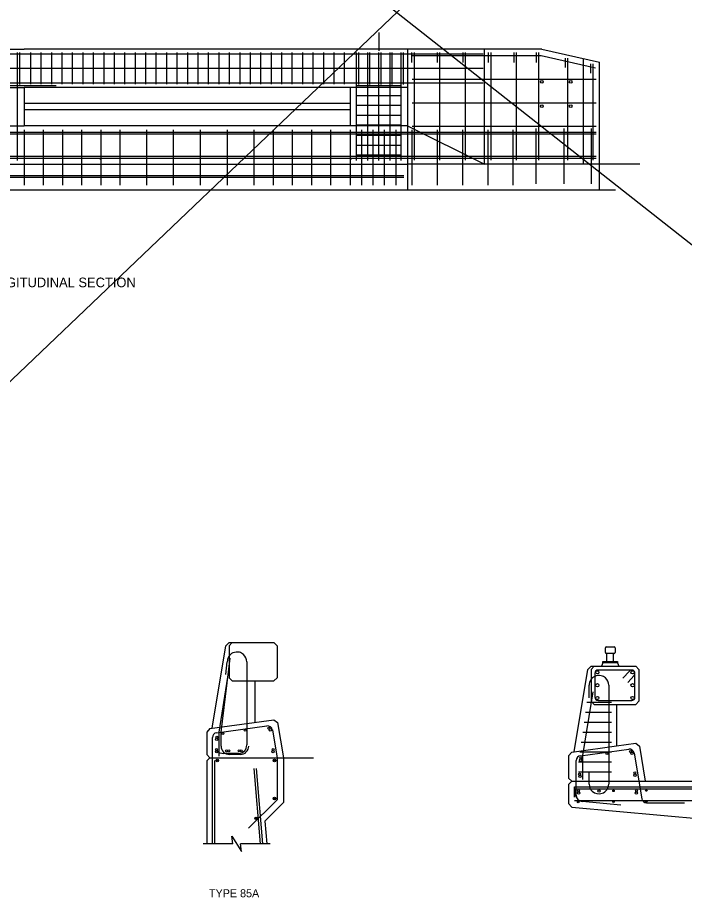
# Model space of a CAD drawing. Extents: x 25576 to 25873, y -3191 to -3046.
# Drawn here: x 25836.45 to 25853.83, y -3101.66 to -3078.73 of the extents above; entities that cross this region are included whole.
import ezdxf

# ---------------------------------------------------------------- set-up
doc = ezdxf.new("R2010")
doc.units = 0
for name, color, linetype in [('60 Nongeo Data', 7, 'Continuous'), ('border_NO-PLOT', 7, 'Continuous'), ('str_Center-Line-A', 7, 'Continuous'), ('str_Concrete-A', 7, 'Continuous'), ('str_Grades-A', 7, 'Continuous'), ('str_Reinforcement-A', 7, 'Continuous'), ('str_Reinforcement-B', 7, 'Continuous'), ('str_Reinforcement-C', 7, 'Continuous'), ('str_Reinforcement-D', 7, 'Continuous'), ('str_Reinforcement-E', 7, 'Continuous'), ('str_Reinforcement-F', 7, 'Continuous'), ('str_Reinforcement-G', 7, 'Continuous'), ('str_Reinforcement-H', 7, 'Continuous'), ('str_Reinforcement-I', 7, 'Continuous'), ('str_Reinforcement-J', 7, 'Continuous'), ('str_Reinforcement-K', 7, 'Continuous'), ('str_Reinforcement-L', 7, 'Continuous'), ('str_Reinforcement-M', 7, 'Continuous'), ('str_Reinforcement-N', 7, 'Continuous'), ('str_Reinforcement-O', 7, 'Continuous'), ('str_Structural-Steel-A', 7, 'Continuous')]:
    doc.layers.add(name, color=color, linetype=linetype)

msp = doc.modelspace()

# ---------------------------------------------------------------- linework, layer by layer
at = {"layer": '60 Nongeo Data'}
for p, q in [((25816.605, -3055.172), (25872.954, -3099.559)), ((25870.601, -3055.433), (25823.665, -3100.214))]:
    msp.add_line(p, q, dxfattribs=at)
at = {"layer": 'str_Center-Line-A'}
msp.add_line((25845.864, -3079.11), (25845.864, -3079.593), dxfattribs=at)
at = {"layer": 'str_Concrete-A'}
for p, q in [((25825.114, -3079.549), (25836.614, -3079.549)), ((25850.111, -3079.549), (25836.614, -3079.549)), ((25846.614, -3079.549), (25846.614, -3083.216)), ((25848.614, -3082.549), (25848.614, -3079.549)), ((25850.111, -3079.549), (25851.614, -3079.883)), ((25846.614, -3079.632), (25846.614, -3079.632)), ((25851.198, -3082.549), (25851.198, -3079.79)), ((25851.614, -3083.216), (25851.614, -3079.883)), ((25825.114, -3080.549), (25836.614, -3080.549)), ((25846.614, -3080.549), (25836.614, -3080.549)), ((25836.614, -3080.549), (25836.614, -3081.549)), ((25845.114, -3080.549), (25845.114, -3081.549)), ((25825.114, -3081.549), (25836.614, -3081.549)), ((25846.614, -3081.549), (25836.614, -3081.549)), ((25846.614, -3081.549), (25848.614, -3082.549)), ((25825.114, -3082.549), (25846.614, -3082.549)), ((25836.614, -3082.549), (25846.614, -3082.549)), ((25848.614, -3082.549), (25846.614, -3082.549)), ((25848.614, -3082.549), (25848.537, -3082.549)), ((25851.198, -3082.549), (25848.614, -3082.549)), ((25852.665, -3082.549), (25851.198, -3082.549)), ((25836.071, -3083.216), (25852.036, -3083.216)), ((25841.522, -3097.247), (25841.876, -3095.1)), ((25841.876, -3095.1), (25841.959, -3095.017)), ((25841.959, -3095.017), (25843.126, -3095.017)), ((25841.959, -3095.1), (25842.043, -3095.017)), ((25841.959, -3095.1), (25841.959, -3095.934)), ((25843.209, -3095.1), (25843.126, -3095.017)), ((25843.209, -3095.1), (25843.209, -3095.934)), ((25851.81, -3095.506), (25851.81, -3095.299)), ((25851.978, -3095.506), (25851.978, -3095.299)), ((25851.31, -3095.715), (25851.394, -3095.632)), ((25851.394, -3095.632), (25852.56, -3095.632)), ((25851.394, -3095.715), (25851.477, -3095.632)), ((25851.705, -3095.548), (25851.665, -3095.632)), ((25852.082, -3095.548), (25852.122, -3095.632)), ((25852.644, -3095.715), (25852.56, -3095.632)), ((25850.956, -3097.862), (25851.31, -3095.715)), ((25851.394, -3095.715), (25851.394, -3096.548)), ((25852.644, -3095.715), (25852.644, -3096.548)), ((25842.043, -3096.017), (25841.959, -3095.934)), ((25842.043, -3096.017), (25843.126, -3096.017)), ((25842.626, -3096.017), (25842.626, -3097.097)), ((25843.209, -3095.934), (25843.126, -3096.017)), ((25851.477, -3096.632), (25851.394, -3096.548)), ((25852.644, -3096.548), (25852.56, -3096.632)), ((25851.477, -3096.632), (25852.56, -3096.632)), ((25852.06, -3096.632), (25852.06, -3097.711)), ((25841.459, -3097.256), (25843.127, -3097.028)), ((25843.127, -3097.028), (25843.223, -3097.099)), ((25843.223, -3097.099), (25843.376, -3098.017)), ((25841.459, -3097.256), (25841.376, -3097.35)), ((25841.376, -3097.35), (25841.459, -3097.267)), ((25841.376, -3097.35), (25841.376, -3097.934)), ((25852.06, -3097.711), (25852.561, -3097.643)), ((25852.561, -3097.643), (25852.657, -3097.714)), ((25850.893, -3097.87), (25850.81, -3097.965)), ((25850.893, -3097.87), (25850.956, -3097.862)), ((25850.956, -3097.862), (25852.06, -3097.711)), ((25852.657, -3097.714), (25852.81, -3098.632)), ((25841.376, -3097.934), (25841.459, -3098.017)), ((25841.376, -3098.1), (25841.459, -3098.017)), ((25841.376, -3098.1), (25841.376, -3100.259)), ((25841.459, -3098.017), (25843.376, -3098.017)), ((25843.376, -3098.017), (25843.376, -3099.184)), ((25850.81, -3097.965), (25850.81, -3098.548)), ((25850.81, -3098.548), (25850.894, -3098.632)), ((25850.894, -3098.632), (25850.81, -3098.715)), ((25850.81, -3098.715), (25850.81, -3099.215)), ((25850.894, -3098.632), (25858.729, -3098.632)), ((25843.376, -3099.184), (25842.889, -3099.671)), ((25850.81, -3099.215), (25850.893, -3099.306)), ((25850.893, -3099.306), (25856.31, -3099.798)), ((25842.889, -3099.671), (25842.94, -3100.259)), ((25842.059, -3100.259), (25841.287, -3100.259)), ((25843.032, -3100.259), (25842.259, -3100.259))]:
    msp.add_line(p, q, dxfattribs=at)
for points in [[(25851.768, -3095.278), (25851.768, -3095.152)], [(25851.789, -3095.131), (25851.999, -3095.131)], [(25852.02, -3095.152), (25852.02, -3095.278)], [(25851.999, -3095.299), (25851.789, -3095.299)], [(25842.059, -3100.259), (25842.034, -3100.059), (25842.284, -3100.459), (25842.259, -3100.259)]]:
    msp.add_lwpolyline(points, dxfattribs=at)
msp.add_lwpolyline([(25851.705, -3095.506), (25852.082, -3095.506), (25852.082, -3095.548), (25851.705, -3095.548)], close=True, dxfattribs=at)
for centre in [(25850.114, -3080.398), (25850.864, -3080.398), (25850.114, -3081.033), (25850.864, -3081.033)]:
    msp.add_circle(centre, 0.0365, dxfattribs=at)
for centre, start, end in [((25851.789, -3095.152), 90, 180), ((25851.999, -3095.152), 0, 90), ((25851.789, -3095.278), 180, 270), ((25851.999, -3095.278), 270, 0)]:
    msp.add_arc(centre, 0.0208, start, end, dxfattribs=at)
at = {"layer": 'str_Grades-A'}
msp.add_line((25843.376, -3098.017), (25844.157, -3098.017), dxfattribs=at)
at = {"layer": 'str_Reinforcement-A'}
for p, q in [((25836.781, -3079.634), (25836.781, -3080.464)), ((25837.053, -3079.634), (25837.053, -3080.464)), ((25837.326, -3079.634), (25837.326, -3080.464)), ((25837.599, -3079.634), (25837.599, -3080.464)), ((25837.872, -3079.634), (25837.872, -3080.464)), ((25838.144, -3079.634), (25838.144, -3080.464)), ((25838.417, -3079.634), (25838.417, -3080.464)), ((25838.69, -3079.634), (25838.69, -3080.464)), ((25838.963, -3079.634), (25838.963, -3080.464)), ((25839.235, -3079.634), (25839.235, -3080.464)), ((25839.508, -3079.634), (25839.508, -3080.464)), ((25839.781, -3079.634), (25839.781, -3080.464)), ((25840.053, -3079.634), (25840.053, -3080.464)), ((25840.326, -3079.634), (25840.326, -3080.464)), ((25840.599, -3079.634), (25840.599, -3080.464)), ((25840.872, -3079.634), (25840.872, -3080.464)), ((25841.144, -3079.634), (25841.144, -3080.464)), ((25841.417, -3079.634), (25841.417, -3080.464)), ((25841.69, -3079.634), (25841.69, -3080.464)), ((25841.963, -3079.634), (25841.963, -3080.464)), ((25842.235, -3079.634), (25842.235, -3080.464)), ((25842.508, -3079.634), (25842.508, -3080.464)), ((25842.781, -3079.634), (25842.781, -3080.464)), ((25843.053, -3079.634), (25843.053, -3080.464)), ((25843.326, -3079.634), (25843.326, -3080.464)), ((25843.599, -3079.634), (25843.599, -3080.464)), ((25843.872, -3079.634), (25843.872, -3080.464)), ((25844.144, -3079.634), (25844.144, -3080.464)), ((25844.417, -3079.634), (25844.417, -3080.464)), ((25844.69, -3079.634), (25844.69, -3080.464)), ((25844.963, -3079.634), (25844.963, -3080.464))]:
    msp.add_line(p, q, dxfattribs=at)
for centre, radius in [((25838.614, -3082.421), 0.00521), ((25838.614, -3082.421), 0.00348), ((25838.614, -3082.421), 0.00174), ((25845.125, -3082.421), 0.00521), ((25845.125, -3082.421), 0.00348), ((25845.125, -3082.421), 0.00174)]:
    msp.add_circle(centre, radius, dxfattribs=at)
at = {"layer": 'str_Reinforcement-B'}
for p, q in [((25836.495, -3079.639), (25836.495, -3080.469)), ((25845.332, -3079.639), (25845.332, -3080.469)), ((25845.622, -3079.639), (25845.622, -3080.469)), ((25845.915, -3079.639), (25845.915, -3080.469)), ((25846.2, -3079.639), (25846.2, -3080.469)), ((25846.495, -3079.639), (25846.495, -3080.469)), ((25851.498, -3095.815), (25851.498, -3096.44)), ((25852.456, -3095.732), (25851.581, -3095.732)), ((25852.396, -3095.758), (25852.224, -3095.941)), ((25852.54, -3096.44), (25852.54, -3095.815)), ((25852.518, -3095.871), (25852.351, -3096.057)), ((25851.185, -3097.961), (25851.452, -3096.297)), ((25851.581, -3096.524), (25852.456, -3096.524)), ((25851.185, -3098.586), (25851.185, -3097.961)), ((25850.964, -3099.05), (25850.964, -3098.779)), ((25850.964, -3098.779), (25858.31, -3098.779)), ((25850.985, -3099.05), (25850.985, -3098.826)), ((25850.985, -3098.826), (25858.729, -3098.826)), ((25858.729, -3099.138), (25850.964, -3099.138))]:
    msp.add_line(p, q, dxfattribs=at)
for centre, radius in [((25842.993, -3097.249), 0.026), ((25841.642, -3097.481), 0.026), ((25841.796, -3097.383), 0.026), ((25842.376, -3097.298), 0.026), ((25843.032, -3097.291), 0.0313), ((25841.638, -3097.54), 0.0313), ((25841.632, -3097.804), 0.026), ((25841.638, -3097.862), 0.0313), ((25843.104, -3097.862), 0.0313), ((25843.105, -3097.804), 0.026), ((25851.981, -3098.881), 0.0208), ((25852.837, -3098.873), 0.0208), ((25851.06, -3099.175), 0.0208), ((25851.981, -3099.163), 0.0208), ((25852.837, -3099.163), 0.0208)]:
    msp.add_circle(centre, radius, dxfattribs=at)
for centre, start, end in [((25851.581, -3095.815), 90, 180), ((25852.456, -3095.815), 317.7826, 144.9637), ((25851.581, -3096.44), 180, 270), ((25852.456, -3096.44), 270, 0)]:
    msp.add_arc(centre, 0.0833, start, end, dxfattribs=at)
at = {"layer": 'str_Reinforcement-C'}
for p, q in [((25836.447, -3082.448), (25836.447, -3079.636)), ((25845.281, -3082.448), (25845.281, -3079.636)), ((25845.572, -3082.448), (25845.572, -3079.636)), ((25845.864, -3082.448), (25845.864, -3079.636)), ((25846.155, -3082.448), (25846.155, -3079.636)), ((25846.447, -3082.448), (25846.447, -3079.636)), ((25841.751, -3097.35), (25841.987, -3095.425)), ((25841.871, -3095.848), (25841.911, -3095.517)), ((25842.421, -3095.517), (25842.421, -3097.314)), ((25841.7, -3097.35), (25841.928, -3095.922)), ((25851.345, -3096.457), (25851.345, -3096.128)), ((25851.855, -3096.128), (25851.855, -3098.364)), ((25841.7, -3097.976), (25841.7, -3097.35)), ((25841.751, -3097.715), (25841.751, -3097.35)), ((25842.421, -3097.314), (25842.421, -3097.686)), ((25842.202, -3097.905), (25841.817, -3097.905)), ((25842.253, -3097.933), (25841.97, -3097.933)), ((25851.345, -3098.705), (25851.345, -3098.377)), ((25851.855, -3098.364), (25851.855, -3098.705))]:
    msp.add_line(p, q, dxfattribs=at)
for centre, radius, start, end in [((25842.166, -3095.517), 0.255, 148.9973, 180), ((25842.166, -3095.517), 0.255, 115.3769, 148.9973), ((25842.166, -3095.517), 0.255, 75.9281, 115.3769), ((25842.166, -3095.517), 0.255, 47.9091, 75.9281), ((25842.166, -3095.517), 0.255, 0, 47.9091), ((25851.6, -3096.128), 0.255, 148.9973, 180), ((25851.6, -3096.128), 0.255, 115.3769, 148.9973), ((25851.6, -3096.128), 0.255, 75.9281, 115.3769), ((25851.6, -3096.128), 0.255, 47.9091, 75.9281), ((25851.6, -3096.128), 0.255, 0, 47.9091), ((25842.202, -3097.686), 0.219, 270, 0), ((25841.804, -3097.65), 0.255, 227.3034, 272.8194), ((25841.97, -3097.715), 0.219, 180, 270), ((25842.253, -3097.714), 0.219, 270, 0), ((25851.6, -3098.705), 0.255, 180, 227.3034), ((25851.6, -3098.705), 0.255, 289.0712, 0), ((25851.6, -3098.705), 0.255, 227.3034, 289.0712)]:
    msp.add_arc(centre, radius, start, end, dxfattribs=at)
at = {"layer": 'str_Reinforcement-D'}
for p, q in [((25834.284, -3080.492), (25837.451, -3080.492)), ((25845.267, -3080.492), (25846.444, -3080.492)), ((25845.267, -3080.752), (25846.444, -3080.752)), ((25845.267, -3081.011), (25846.444, -3081.011)), ((25845.267, -3081.27), (25846.444, -3081.27)), ((25845.267, -3081.524), (25846.444, -3081.524)), ((25845.267, -3081.789), (25846.444, -3081.789)), ((25845.267, -3082.048), (25846.444, -3082.048)), ((25845.267, -3082.303), (25846.444, -3082.303)), ((25851.289, -3096.571), (25851.926, -3096.571)), ((25851.252, -3096.831), (25851.926, -3096.831)), ((25851.215, -3097.09), (25851.926, -3097.09)), ((25851.177, -3097.349), (25851.926, -3097.349)), ((25851.14, -3097.609), (25851.926, -3097.609)), ((25851.103, -3097.868), (25851.926, -3097.868)), ((25851.07, -3098.127), (25851.926, -3098.127)), ((25851.07, -3098.387), (25851.926, -3098.387))]:
    msp.add_line(p, q, dxfattribs=at)
at = {"layer": 'str_Reinforcement-E'}
for p, q in [((25825.183, -3079.668), (25848.583, -3079.668)), ((25825.183, -3080.046), (25848.583, -3080.046)), ((25825.183, -3080.43), (25848.583, -3080.43))]:
    msp.add_line(p, q, dxfattribs=at)
for centre in [(25851.56, -3095.794), (25852.477, -3095.794), (25851.56, -3096.128), (25852.477, -3096.128), (25851.56, -3096.461), (25852.477, -3096.461)]:
    msp.add_circle(centre, 0.0417, dxfattribs=at)
at = {"layer": 'str_Reinforcement-F'}
for p, q in [((25825.183, -3081.757), (25851.525, -3081.757)), ((25825.183, -3082.337), (25851.525, -3082.337)), ((25825.183, -3082.838), (25846.514, -3082.838))]:
    msp.add_line(p, q, dxfattribs=at)
for centre in [(25841.895, -3097.836), (25841.949, -3097.836), (25842.219, -3097.836), (25842.271, -3097.836), (25851.81, -3097.909), (25852.427, -3097.859), (25851.132, -3098.023), (25851.098, -3098.446), (25852.539, -3098.415), (25851.066, -3098.881), (25852.577, -3098.881)]:
    msp.add_circle(centre, 0.026, dxfattribs=at)
at = {"layer": 'str_Reinforcement-G'}
for p, q in [((25825.183, -3081.716), (25851.525, -3081.716)), ((25825.183, -3082.386), (25851.525, -3082.386)), ((25825.183, -3082.885), (25846.514, -3082.885))]:
    msp.add_line(p, q, dxfattribs=at)
for centre in [(25852.466, -3097.902), (25851.127, -3098.082), (25851.104, -3098.504), (25852.539, -3098.473), (25851.072, -3098.939), (25851.602, -3098.886), (25852.577, -3098.938)]:
    msp.add_circle(centre, 0.0313, dxfattribs=at)
at = {"layer": 'str_Reinforcement-H'}
for p, q in [((25836.614, -3081.65), (25836.614, -3083.094)), ((25837.114, -3081.65), (25837.114, -3083.094)), ((25837.614, -3081.65), (25837.614, -3083.094)), ((25838.114, -3081.65), (25838.114, -3083.094)), ((25838.614, -3081.65), (25838.614, -3083.094)), ((25839.114, -3081.65), (25839.114, -3083.094)), ((25839.814, -3083.094), (25839.814, -3081.65)), ((25840.514, -3083.094), (25840.514, -3081.65)), ((25841.214, -3083.094), (25841.214, -3081.65)), ((25841.914, -3083.094), (25841.914, -3081.65)), ((25842.614, -3083.094), (25842.614, -3081.65)), ((25843.114, -3083.094), (25843.114, -3081.65)), ((25843.614, -3083.094), (25843.614, -3081.65)), ((25844.114, -3083.094), (25844.114, -3081.65)), ((25844.614, -3083.094), (25844.614, -3081.65)), ((25845.125, -3083.094), (25845.125, -3081.65)), ((25845.419, -3083.094), (25845.419, -3081.65)), ((25845.714, -3083.094), (25845.714, -3081.65)), ((25846.014, -3083.094), (25846.014, -3081.65)), ((25846.314, -3083.094), (25846.314, -3081.65)), ((25851.116, -3097.966), (25852.379, -3097.794)), ((25852.519, -3097.897), (25852.717, -3099.086)), ((25851.008, -3098.997), (25851.008, -3098.09)), ((25852.17, -3099.255), (25851.16, -3099.163)), ((25852.84, -3099.19), (25853.827, -3099.19))]:
    msp.add_line(p, q, dxfattribs=at)
for centre, radius, start, end in [((25852.396, -3097.918), 0.125, 9.4623, 97.7652), ((25851.133, -3098.09), 0.125, 97.7652, 180), ((25851.175, -3098.997), 0.167, 180, 264.8056), ((25852.84, -3099.065), 0.125, 189.4623, 270)]:
    msp.add_arc(centre, radius, start, end, dxfattribs=at)
at = {"layer": 'str_Reinforcement-I'}
for p, q in [((25846.781, -3079.632), (25846.78, -3082.443)), ((25847.447, -3079.632), (25847.447, -3082.443)), ((25848.114, -3079.632), (25848.114, -3082.443)), ((25848.781, -3079.633), (25848.78, -3082.443)), ((25849.447, -3079.633), (25849.447, -3082.443)), ((25850.028, -3079.633), (25850.028, -3082.443)), ((25850.781, -3079.786), (25850.78, -3082.443)), ((25851.448, -3082.443), (25851.448, -3079.934)), ((25849.966, -3083.057), (25849.966, -3081.613)), ((25850.694, -3083.057), (25850.694, -3081.613)), ((25851.409, -3083.057), (25851.409, -3081.613)), ((25846.735, -3083.094), (25846.735, -3081.65)), ((25847.394, -3083.094), (25847.394, -3081.65)), ((25848.052, -3083.094), (25848.052, -3081.65)), ((25848.71, -3083.094), (25848.71, -3081.65)), ((25849.368, -3083.094), (25849.368, -3081.65))]:
    msp.add_line(p, q, dxfattribs=at)
at = {"layer": 'str_Reinforcement-J'}
for p, q in [((25846.717, -3079.632), (25846.717, -3079.895)), ((25847.384, -3079.632), (25847.384, -3079.895)), ((25848.051, -3079.632), (25848.051, -3079.895)), ((25848.717, -3079.633), (25848.717, -3079.895)), ((25849.384, -3079.633), (25849.384, -3079.895)), ((25849.965, -3079.633), (25849.965, -3079.895)), ((25850.717, -3079.786), (25850.717, -3080.029)), ((25851.384, -3079.934), (25851.384, -3080.171))]:
    msp.add_line(p, q, dxfattribs=at)
at = {"layer": 'str_Reinforcement-K'}
for p, q in [((25846.733, -3080.329), (25851.525, -3080.329)), ((25846.733, -3080.945), (25851.525, -3080.945)), ((25846.733, -3081.554), (25851.525, -3081.554))]:
    msp.add_line(p, q, dxfattribs=at)
at = {"layer": 'str_Reinforcement-L'}
for p, q in [((25846.718, -3079.716), (25848.614, -3079.716)), ((25848.614, -3079.716), (25850.094, -3079.716)), ((25850.094, -3079.716), (25851.512, -3080.031))]:
    msp.add_line(p, q, dxfattribs=at)
at = {"layer": 'str_Reinforcement-M'}
for p, q in [((25841.632, -3097.367), (25842.947, -3097.191)), ((25843.087, -3097.295), (25843.209, -3098.031)), ((25841.523, -3100.259), (25841.523, -3097.491)), ((25843.209, -3098.031), (25843.209, -3099.115)), ((25843.209, -3099.115), (25842.468, -3099.856))]:
    msp.add_line(p, q, dxfattribs=at)
for centre, start, end in [((25842.963, -3097.315), 9.4623, 97.6025), ((25841.648, -3097.491), 97.6025, 180)]:
    msp.add_arc(centre, 0.125, start, end, dxfattribs=at)
at = {"layer": 'str_Reinforcement-N'}
for p, q in [((25841.582, -3098.092), (25841.582, -3100.259)), ((25842.604, -3098.303), (25842.772, -3100.259)), ((25842.663, -3098.298), (25842.831, -3100.259))]:
    msp.add_line(p, q, dxfattribs=at)
at = {"layer": 'str_Reinforcement-O'}
for centre, radius in [((25841.652, -3098.092), 0.0334), ((25841.652, -3098.092), 0.0317), ((25841.652, -3098.092), 0.03), ((25841.652, -3098.092), 0.0283), ((25841.652, -3098.092), 0.0267), ((25841.652, -3098.092), 0.025), ((25841.652, -3098.092), 0.0233), ((25841.652, -3098.092), 0.0217), ((25841.652, -3098.092), 0.02), ((25841.652, -3098.092), 0.0183), ((25841.652, -3098.092), 0.0167), ((25841.652, -3098.092), 0.015), ((25841.652, -3098.092), 0.0133), ((25841.652, -3098.092), 0.0117), ((25841.652, -3098.092), 0.01), ((25841.652, -3098.092), 0.00834), ((25841.652, -3098.092), 0.00667), ((25843.145, -3098.092), 0.0334), ((25843.145, -3098.092), 0.0317), ((25843.145, -3098.092), 0.03), ((25843.145, -3098.092), 0.0283), ((25843.145, -3098.092), 0.0267), ((25843.145, -3098.092), 0.025), ((25843.145, -3098.092), 0.0233), ((25843.145, -3098.092), 0.0217), ((25843.145, -3098.092), 0.02), ((25843.145, -3098.092), 0.0183), ((25843.145, -3098.092), 0.0167), ((25843.145, -3098.092), 0.015), ((25843.145, -3098.092), 0.0133), ((25843.145, -3098.092), 0.0117), ((25843.145, -3098.092), 0.01), ((25843.145, -3098.092), 0.00834), ((25843.145, -3098.092), 0.00667), ((25843.145, -3099.08), 0.0334), ((25843.145, -3099.08), 0.0317), ((25843.145, -3099.08), 0.03), ((25843.145, -3099.08), 0.0283), ((25843.145, -3099.08), 0.0267), ((25843.145, -3099.08), 0.025), ((25843.145, -3099.08), 0.0233), ((25843.145, -3099.08), 0.0217), ((25843.145, -3099.08), 0.02), ((25843.145, -3099.08), 0.0183), ((25843.145, -3099.08), 0.0167), ((25843.145, -3099.08), 0.015), ((25843.145, -3099.08), 0.0133), ((25843.145, -3099.08), 0.0117), ((25843.145, -3099.08), 0.01), ((25843.145, -3099.08), 0.00834), ((25843.145, -3099.08), 0.00667), ((25842.662, -3099.599), 0.0334), ((25842.662, -3099.599), 0.0317), ((25842.662, -3099.599), 0.03), ((25842.662, -3099.599), 0.0283), ((25842.662, -3099.599), 0.0267), ((25842.662, -3099.599), 0.025), ((25842.662, -3099.599), 0.0233), ((25842.662, -3099.599), 0.0217), ((25842.662, -3099.599), 0.02), ((25842.662, -3099.599), 0.0183), ((25842.662, -3099.599), 0.0167), ((25842.662, -3099.599), 0.015), ((25842.662, -3099.599), 0.0133), ((25842.662, -3099.599), 0.0117), ((25842.662, -3099.599), 0.01), ((25842.662, -3099.599), 0.00834), ((25842.662, -3099.599), 0.00667)]:
    msp.add_circle(centre, radius, dxfattribs=at)
at = {"layer": 'str_Structural-Steel-A'}
for p, q in [((25845.114, -3080.965), (25836.614, -3080.965)), ((25845.114, -3081.132), (25836.614, -3081.132))]:
    msp.add_line(p, q, dxfattribs=at)

# ---------------------------------------------------------------- texts
at = {"layer": 'border_NO-PLOT'}
for s, height, p in [('LONGITUDINAL SECTION', 0.25143, (25835.453, -3085.754)), ('TYPE 85A', 0.2095, (25841.436, -3101.656))]:
    msp.add_text(s, height=height, dxfattribs=at).set_placement(p)

doc.saveas('drawing.dxf')
